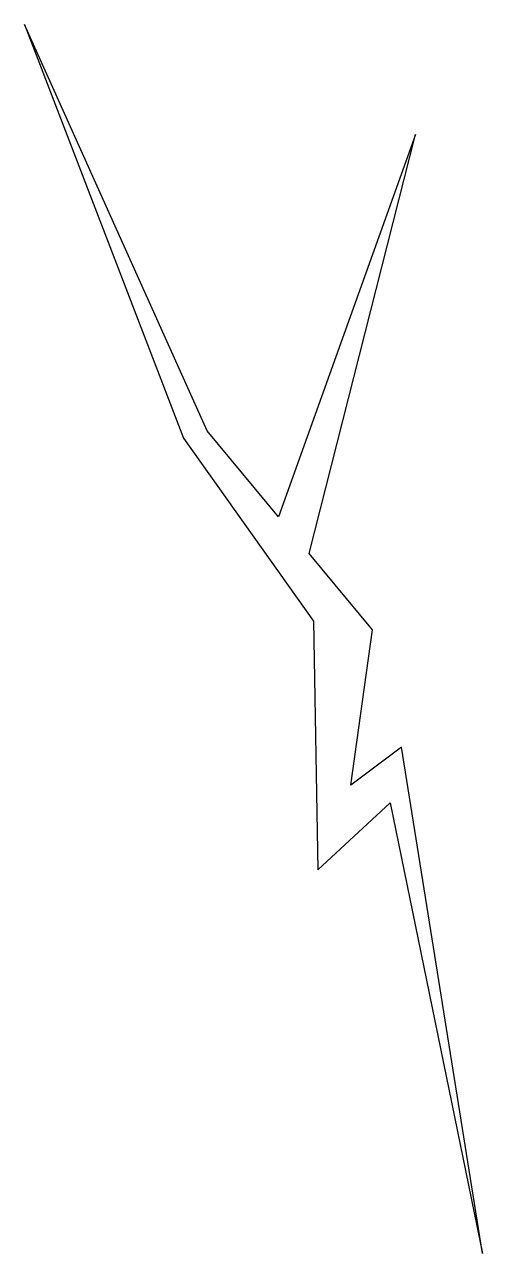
# Model space of a CAD drawing. Header units: metres. Extents: x -1.04 to 0, y -0.01 to 2.79.
import ezdxf

# ---------------------------------------------------------------- set-up
doc = ezdxf.new("R2010")
doc.units = ezdxf.units.M

msp = doc.modelspace()

# ---------------------------------------------------------------- linework, layer by layer
at = {"layer": 'Crack'}
msp.add_polyline3d([(0.004042, -0.011583, 0), (-0.180317, 1.141681, 0), (-0.295423, 1.055194, 0), (-0.245956, 1.408957, 0), (-0.390735, 1.583198, 0), (-0.148354, 2.537606, 0), (-0.460392, 1.667029, 0), (-0.623236, 1.863011, 0), (-1.038758, 2.788417, 0), (-0.676699, 1.846046, 0), (-0.380849, 1.429415, 0), (-0.370955, 0.862595, 0), (-0.206383, 1.015111, 0)], close=True, dxfattribs=at)

doc.saveas('drawing.dxf')
